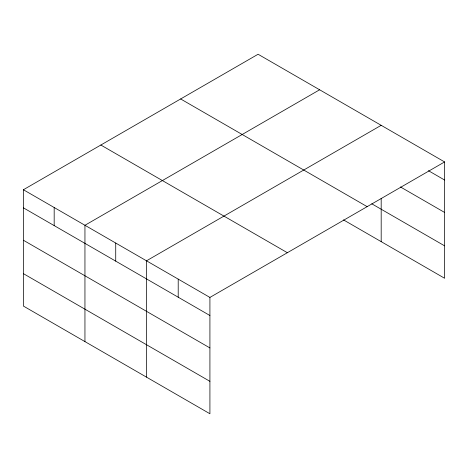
<?xml version="1.0" encoding="UTF-8"?>
<svg xmlns="http://www.w3.org/2000/svg" width="468" height="468" viewBox="0 0 468 468"><rect width="100%" height="100%" fill="white"/><g stroke="black" fill="none" stroke-linecap="round" stroke-linejoin="round"><path stroke-width="0.7" d="M444.6 161.934L258.084 54.247L23.4 189.739L23.4 306.066L209.916 413.753L209.916 297.426L444.6 161.934L444.6 278.261L343.5 219.89M319.632 89.78L84.948 225.278L84.948 341.605M381.186 125.319L146.502 260.811L146.502 377.138M428.436 170.691L444.6 180.022M400.456 186.954L444.6 212.443M371.762 203.791L444.6 245.84M180.636 98.959L367.152 206.645M100.848 145.027L287.364 252.714M23.4 189.739L209.916 297.426M23.4 207.833L209.916 315.514M23.4 240.248L209.916 347.935M23.4 273.651L209.916 381.332M381.186 198.338L381.186 241.646M178.209 279.121L178.209 297.209M115.725 243.044L115.725 261.138M54.177 207.505L54.177 225.599"/></g></svg>
